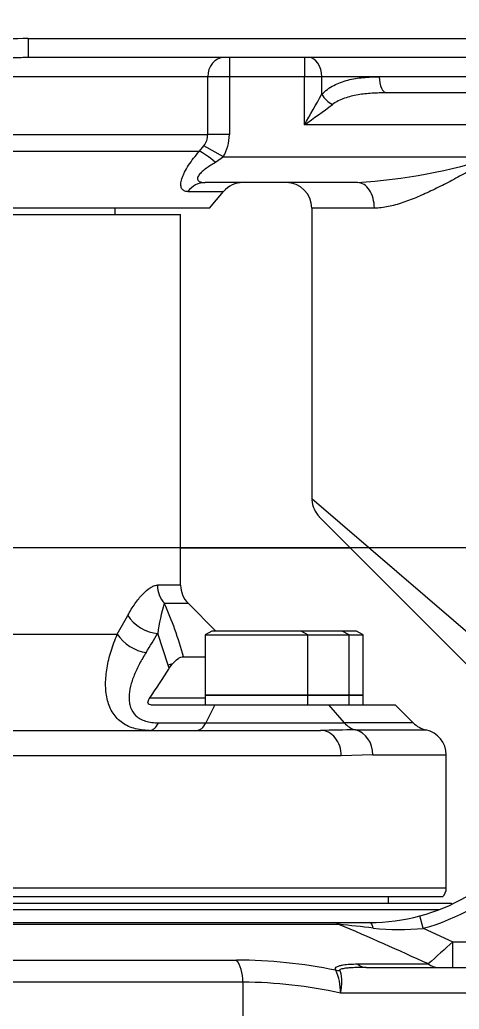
# Model space of a CAD drawing. Header units: millimetres. Extents: x 10462777 to 22643323, y 453826 to 1389191.
# Drawn here: x 11308347.1 to 11308416.8, y 583361.3 to 583518.1 of the extents above; entities that cross this region are included whole.
import ezdxf

# ---------------------------------------------------------------- set-up
doc = ezdxf.new("R2010")
doc.units = ezdxf.units.MM
doc.header["$LTSCALE"] = 200
doc.header["$MEASUREMENT"] = 0
doc.linetypes.add('CENTER2', pattern=[1.125, 0.75, -0.125, 0.125, -0.125])
doc.linetypes.add('PHANTOM', pattern=[2.5, 1.25, -0.25, 0.25, -0.25, 0.25, -0.25])
doc.layers.get('0').update_dxf_attribs({"linetype": 'CONTINUOUS'})
for name, color, linetype in [('$DDT_AUDIT_GENERATED_(1448)', 7, 'CONTINUOUS'), ('$DDT_AUDIT_GENERATED_(276)', 7, 'CONTINUOUS'), ('A290-7324-X516', 7, 'CONTINUOUS'), ('A290-7329-X501', 7, 'CONTINUOUS'), ('A290-7329-X511', 7, 'CONTINUOUS'), ('DV1_DEFAULT', 7, 'CONTINUOUS'), ('LIBRL_A6-BA-10X3', 7, 'CONTINUOUS'), ('LIBRL_A97L-0001-', 7, 'CONTINUOUS')]:
    doc.layers.add(name, color=color, linetype=linetype)
doc.layers.add('LAYOUT', color=8, linetype='CONTINUOUS', lineweight=25)

# ---------------------------------------------------------------- blocks, each defined once
blk = doc.blocks.new('r710ic')
at = {"layer": 'LAYOUT', "color": 3}
blk.add_circle((272041.37, 104232.63), 2050.12, dxfattribs=at)
blk = doc.blocks.new('A$C7DA30AB0')
at = {"layer": '$DDT_AUDIT_GENERATED_(1448)', "color": 7, "linetype": 'Continuous', "ltscale": 25.4}
blk.add_line((4688.16, 3025.99, 0), (4715.09, 3025.99, 0), dxfattribs=at)
at = {"layer": '$DDT_AUDIT_GENERATED_(276)', "color": 7, "linetype": 'Continuous', "ltscale": 25.4}
for p, q in [((4721.18, 2969.6, 0), (4721.18, 2970.61, 0)), ((4729.15, 2968.58, 0), (4555.17, 2968.58, 0)), ((4731.16, 2969.6, 0), (4555.76, 2969.6, 0)), ((4731.24, 2969.47, 0), (4731.16, 2969.6, 0))]:
    blk.add_line(p, q, dxfattribs=at)
at = {"layer": 'A290-7324-X516', "color": 7, "linetype": 'Continuous', "ltscale": 25.4}
blk.add_line((4677.8, 3078.82, 0), (4677.8, 3079.83, 0), dxfattribs=at)
at = {"layer": 'A290-7329-X501', "color": 7, "linetype": 'Continuous', "ltscale": 25.4}
for p, q in [((4643.46, 3078.82, 0), (4688.16, 3078.82, 0)), ((4688.16, 3020.05, 0), (4688.16, 3078.82, 0)), ((4688.16, 3020.05, 0), (4684.49, 3020.05, 0)), ((4685.58, 3017.18, 0), (4689.35, 3017.18, 0)), ((4693.75, 3012.78, 0), (4689.35, 3017.18, 0)), ((4686.18, 3007.37, 0), (4684.53, 3012.38, 0)), ((4651.41, 3012.27, 0), (4678.11, 3012.27, 0)), ((4688.65, 3008.71, 0), (4692.09, 3008.71, 0)), ((4686.37, 3006.87, 0), (4686.18, 3007.37, 0)), ((4686.37, 3006.87, 0), (4686.89, 3007.58, 0)), ((4692.09, 3002.11, 0), (4683.24, 3002.11, 0)), ((4683.43, 3001.09, 0), (4693.61, 3001.09, 0)), ((4693.61, 3001.09, 0), (4692.17, 2998.22, 0)), ((4693.61, 3001.09, 0), (4711.65, 3001.09, 0)), ((4711.65, 3001.09, 0), (4714.14, 2998.22, 0)), ((4711.65, 3001.09, 0), (4722.2, 3001.09, 0)), ((4725.07, 2998.22, 0), (4722.2, 3001.09, 0)), ((4684.67, 2998.22, 0), (4692.17, 2998.22, 0)), ((4692.17, 2998.22, 0), (4714.14, 2998.22, 0)), ((4725.07, 2998.22, 0), (4714.14, 2998.22, 0)), ((4652.23, 2997.03, 0), (4710.39, 2997.03, 0)), ((4715.9, 2997.12, 0), (4727.11, 2997.12, 0)), ((4713.67, 2992.97, 0), (4652.66, 2992.97, 0)), ((4718.69, 2993.14, 0), (4713.67, 2992.97, 0)), ((4718.69, 2993.14, 0), (4730.33, 2993.14, 0)), ((4730.33, 2972.05, 0), (4730.33, 2993.14, 0)), ((4582.24, 2972.05, 0), (4730.33, 2972.05, 0)), ((4729.73, 2970.61, 0), (4582.66, 2970.61, 0))]:
    blk.add_line(p, q, dxfattribs=at)
for centre, radius, start, end in [((4692.23, 3020.05, 0), 4.06, 180, 225), ((4712.4, 3008.79, 0), 28.1, 162.6305, 172.6478), ((4627.06, 2991.2, 0), 64.03, 15.8764, 23.9359), ((4727.95, 3001.09, 0), 4.06, 225, 258.0471), ((4747.15, 868.74, 0), 2128.6, 90.84115, 90.98961), ((4726.26, 2993.14, 0), 4.06, 0, 78.0471), ((4728.3, 2972.05, 0), 2.03, 314.9669, 0)]:
    blk.add_arc(centre, radius, start, end, dxfattribs=at)
for centre, major_axis, ratio, start_param, end_param in [((4688.22, 3020.05, 0), (0, 4.06), 0.91777, 1.570796, 2.356194), ((4643.46, 3020.05, 0), (36.94, 43.93), 0.573025, 5.00118, 5.062934), ((4683.09, 3015.26, 0), (-3.51, 2.05), 0.57605, 0.793564, 2.294803), ((4644.9, 3017.18, 0), (42.23, 42.23), 0.57735, 5.075786, 5.137539), ((4681.26, 3012.27, 0), (3.42, -2.19), 0.551654, 4.000946, 5.458705), ((4643.46, 3014.3, 0), (47.07, 47.07), 0.57735, 5.009764, 5.098764), ((4687.26, 3005.21, 0), (2.93, 0.85), 0.785723, 1.468521, 1.712562), ((4683.23, 3001.09, 0), (0, 4.06), 0.5, 3.141593, 3.926991), ((4690.74, 3001.09, 0), (0, 4.06), 0.5, 3.141593, 3.926991), ((4716.63, 3001.09, 0), (0, -4.06), 0.866025, 5.497787, 6.074569), ((4710.39, 2992.97, 0), (0, -4.06), 0.808227, 1.570796, 3.141593), ((4715.17, 2993.14, 0), (0, -4.06), 0.866025, 1.570796, 2.932976)]:
    blk.add_ellipse(centre, major_axis=major_axis, ratio=ratio, start_param=start_param, end_param=end_param, dxfattribs=at)
for points, knots in [([(4679.79, 3015.26, 0), (4680.15, 3015.93, 0), (4680.53, 3016.55, 0), (4681.31, 3017.67, 0), (4681.71, 3018.17, 0), (4682.53, 3019.03, 0), (4682.93, 3019.39, 0), (4683.53, 3019.77, 0), (4683.73, 3019.87, 0), (4684.12, 3020.01, 0), (4684.3, 3020.05, 0), (4684.49, 3020.05, 0)], [0, 0, 0, 0, 0.25, 0.25, 0.5, 0.5, 0.75, 0.75, 0.875, 0.875, 1, 1, 1, 1]), ([(4683.23, 2997.03, 0), (4682.33, 2997.03, 0), (4681.5, 2997.14, 0), (4680.36, 2997.48, 0), (4680, 2997.62, 0), (4679.32, 2997.96, 0), (4679.01, 2998.15, 0), (4678.44, 2998.59, 0), (4678.18, 2998.84, 0), (4677.7, 2999.38, 0), (4677.49, 2999.67, 0), (4677.12, 3000.29, 0), (4676.97, 3000.62, 0), (4676.7, 3001.31, 0), (4676.59, 3001.68, 0), (4676.34, 3002.8, 0), (4676.26, 3003.59, 0), (4676.27, 3004.82, 0), (4676.29, 3005.24, 0), (4676.37, 3006.1, 0), (4676.43, 3006.53, 0), (4676.65, 3007.83, 0), (4676.86, 3008.71, 0), (4677.4, 3010.48, 0), (4677.73, 3011.37, 0), (4678.11, 3012.27, 0)], [0, 0, 0, 0, 0.125, 0.125, 0.1875, 0.1875, 0.25, 0.25, 0.3125, 0.3125, 0.375, 0.375, 0.4375, 0.4375, 0.5, 0.5, 0.625, 0.625, 0.6875, 0.6875, 0.75, 0.75, 0.875, 0.875, 1, 1, 1, 1]), ([(4682.7, 3009.4, 0), (4682.32, 3008.8, 0), (4681.96, 3008.2, 0), (4681.33, 3007, 0), (4681.05, 3006.4, 0), (4680.57, 3005.21, 0), (4680.37, 3004.62, 0), (4680.08, 3003.44, 0), (4680, 3002.85, 0), (4679.98, 3002, 0), (4680, 3001.73, 0), (4680.07, 3001.19, 0), (4680.14, 3000.93, 0), (4680.4, 3000.18, 0), (4680.68, 2999.74, 0), (4681.48, 2998.98, 0), (4681.99, 2998.7, 0), (4682.91, 2998.41, 0), (4683.24, 2998.34, 0), (4683.93, 2998.24, 0), (4684.29, 2998.22, 0), (4684.67, 2998.22, 0)], [0, 0, 0, 0, 0.125, 0.125, 0.25, 0.25, 0.375, 0.375, 0.5, 0.5, 0.5625, 0.5625, 0.625, 0.625, 0.75, 0.75, 0.875, 0.875, 0.9375, 0.9375, 1, 1, 1, 1]), ([(4686.89, 3007.58, 0), (4687.16, 3007.91, 0), (4687.44, 3008.18, 0), (4687.88, 3008.48, 0), (4688.03, 3008.56, 0), (4688.34, 3008.68, 0), (4688.49, 3008.71, 0), (4688.65, 3008.71, 0)], [0, 0, 0, 0, 0.5, 0.5, 0.75, 0.75, 1, 1, 1, 1]), ([(4683.43, 3001.09, 0), (4683.29, 3001.09, 0), (4683.17, 3001.13, 0), (4683.03, 3001.27, 0), (4682.99, 3001.36, 0), (4682.99, 3001.56, 0), (4683.01, 3001.67, 0), (4683.1, 3001.89, 0), (4683.16, 3002, 0), (4683.24, 3002.11, 0)], [0, 0, 0, 0, 0.25, 0.25, 0.5, 0.5, 0.75, 0.75, 1, 1, 1, 1])]:
    blk.add_open_spline(points, degree=3, knots=knots, dxfattribs=at)
at = {"layer": 'A290-7329-X511', "color": 7, "linetype": 'Continuous', "ltscale": 25.4}
for p, q in [((4663.98, 3106.76, 0), (4738.7, 3106.76, 0)), ((4663.98, 3106.76, 0), (4663.98, 3103.71, 0)), ((4738.7, 3103.71, 0), (4663.98, 3103.71, 0)), ((4695.91, 3103.71, 0), (4695.91, 3100.66, 0)), ((4707.81, 3103.71, 0), (4707.81, 3100.66, 0)), ((4692.47, 3100.66, 0), (4650.92, 3100.66, 0)), ((4695.91, 3100.66, 0), (4692.47, 3100.66, 0)), ((4692.47, 3091.49, 0), (4692.47, 3100.66, 0)), ((4707.81, 3100.66, 0), (4695.91, 3100.66, 0)), ((4695.91, 3100.66, 0), (4695.91, 3091.49, 0)), ((4710.55, 3100.66, 0), (4707.81, 3100.66, 0)), ((4707.81, 3093.04, 0), (4707.81, 3100.66, 0)), ((4719.69, 3100.66, 0), (4710.55, 3100.66, 0)), ((4710.55, 3100.66, 0), (4710.55, 3097.87, 0)), ((4737.95, 3100.66, 0), (4719.69, 3100.66, 0)), ((4737.95, 3098.12, 0), (4720.83, 3098.12, 0)), ((4741, 3093.04, 0), (4707.81, 3093.04, 0)), ((4585.55, 3091.49, 0), (4692.47, 3091.49, 0)), ((4695.91, 3091.49, 0), (4692.47, 3091.49, 0)), ((4691.14, 3088.86, 0), (4691.87, 3089.73, 0)), ((4694.95, 3087.96, 0), (4691.87, 3089.73, 0)), ((4586.52, 3088.86, 0), (4691.14, 3088.86, 0)), ((4694.95, 3087.96, 0), (4693.73, 3087.09, 0)), ((4694.95, 3087.96, 0), (4737.95, 3087.96, 0)), ((4716.25, 3083.9, 0), (4692.07, 3083.9, 0)), ((4689.31, 3082.47, 0), (4694.97, 3082.47, 0)), ((4692.74, 3079.83, 0), (4694.97, 3082.47, 0)), ((4692.74, 3079.83, 0), (4594.18, 3079.83, 0)), ((4718.92, 3079.83, 0), (4708.99, 3079.83, 0)), ((4708.99, 3079.83, 0), (4708.99, 3033.77, 0)), ((4737.95, 3008.87, 0), (4708.99, 3033.77, 0)), ((4735.07, 3006, 0), (4710.18, 3030.89, 0)), ((4726.68, 2965.64, 0), (4726.15, 2967.6, 0)), ((4713.3, 2966.27, 0), (4593.8, 2966.27, 0)), ((4594.51, 2966.55, 0), (4712.56, 2966.55, 0)), ((4712.56, 2966.55, 0), (4718.21, 2966.55, 0)), ((4726.68, 2965.64, 0), (4731.39, 2963.5, 0)), ((4731.39, 2959.44, 0), (4731.39, 2963.5, 0)), ((4731.39, 2963.5, 0), (4739.69, 2963.5, 0)), ((4596.18, 2960.61, 0), (4697.05, 2960.61, 0)), ((4716.22, 2959.99, 0), (4727.48, 2959.99, 0)), ((4717.61, 2959.44, 0), (4739.69, 2959.44, 0)), ((4698.06, 2957.1, 0), (4596.57, 2957.1, 0)), ((4698.06, 2957.1, 0), (4698.06, 2937.59, 0)), ((4740.05, 2955.37, 0), (4713.52, 2955.37, 0))]:
    blk.add_line(p, q, dxfattribs=at)
for centre, radius, start, end in [((4668.83, 2927.54, 0), 179.28, 91.5525, 95.7351), ((4669.67, 2728.6, 0), 375.16, 91.0377, 92.8344), ((4669.67, 2728.6, 0), 375.16, 90.8692, 91.0377), ((4388.41, 3277.41, 0), 368.79, 330.0052, 330.8679), ((4517.13, 3361.38, 0), 329.19, 305.3984, 306.3547), ((4689.46, 3091.53, 0), 3.01, 323.3161, 359.297), ((4688.8, 3091.52, 0), 7.1, 329.9744, 359.7688), ((4709.96, 3177.44, 0), 93.76, 273.8494, 287.3697), ((4698.07, 3079.83, 0), 4.06, 90, 139.6355), ((4704.93, 3079.83, 0), 4.06, 0, 90), ((4713.06, 3033.77, 0), 4.06, 182.4621, 225), ((4718.21, 2997.03, 0), 30.48, 285.1002, 315), ((4718.21, 2997.03, 0), 32.51, 285.1002, 315), ((4718.21, 2997.03, 0), 30.48, 270, 285.1002), ((4426.76, 307.62, 0), 2674.05, 83.73178, 83.84858), ((4497.79, 2460.65, 0), 549.63, 65.2981, 66.9148), ((4722.9, 3002.27, 0), 36.83, 263.483, 275.8991), ((6244.92, 1270.73, 0), 2270.74, 131.80024, 131.93295), ((4696.51, 2877.58, 0), 83.03, 78.7044, 89.6315), ((4706.07, 2955.75, 0), 7.46, 357.0992, 25.8887), ((4697.55, 2882.62, 0), 74.49, 77.6219, 89.6069)]:
    blk.add_arc(centre, radius, start, end, dxfattribs=at)
for centre, major_axis, ratio, start_param, end_param in [((4695.05, 3100.66, 0), (0, 3.05), 0.846249, 0, 1.570796), ((4708.5, 3100.66, 0), (0, 3.05), 0.674104, 4.712389, 6.283185), ((4720.83, 3100.66, 0), (0, 2.54), 0.449395, 1.570796, 3.141593), ((4712.27, 3097.87, 0), (-1.89, 1.7), 0.520585, 1.045363, 2.008041), ((4693.73, 3086.22, 0), (-3.06, 2.67), 0.162782, 4.853432, 5.847226), ((4692.07, 3079.83, 0), (0, 4.06), 0.890074, 0, 0.866302), ((4716.25, 3079.83, 0), (0, -4.06), 0.657051, 1.570796, 3.141593), ((4712.56, 2964.52, 0), (0, -2.03), 0.72, 2.613518, 3.141593), ((4718.21, 2964.52, 0), (0, -2.03), 0.303172, 2.181676, 3.141593), ((4696.02, 2957.1, 0), (0, 4.06), 0.50223, 4.712389, 5.755111), ((4714.07, 2962.52, 0), (-3.55, -1.98), 0.837767, 0.795407, 0.961796), ((4717.61, 2963.5, 0), (0, -4.06), 0.675225, 5.755111, 6.283185), ((4729.07, 2963.5, 0), (0, -4.06), 0.779634, 5.755111, 6.283185)]:
    blk.add_ellipse(centre, major_axis=major_axis, ratio=ratio, start_param=start_param, end_param=end_param, dxfattribs=at)
for points, knots in [([(4710.55, 3097.87, 0), (4711.13, 3098.47, 0), (4711.77, 3098.93, 0), (4712.83, 3099.48, 0), (4713.19, 3099.64, 0), (4713.94, 3099.92, 0), (4714.32, 3100.04, 0), (4715.49, 3100.34, 0), (4716.29, 3100.47, 0), (4717.96, 3100.63, 0), (4718.81, 3100.66, 0), (4719.69, 3100.66, 0)], [0, 0, 0, 0, 0.25, 0.25, 0.375, 0.375, 0.5, 0.5, 0.75, 0.75, 1, 1, 1, 1]), ([(4720.83, 3098.12, 0), (4720.06, 3098.12, 0), (4719.29, 3098.1, 0), (4717.79, 3098, 0), (4717.05, 3097.93, 0), (4715.96, 3097.74, 0), (4715.6, 3097.66, 0), (4714.88, 3097.49, 0), (4714.53, 3097.38, 0), (4713.85, 3097.14, 0), (4713.52, 3097, 0), (4712.87, 3096.67, 0), (4712.56, 3096.48, 0), (4712.27, 3096.26, 0)], [0, 0, 0, 0, 0.25, 0.25, 0.5, 0.5, 0.625, 0.625, 0.75, 0.75, 0.875, 0.875, 1, 1, 1, 1]), ([(4689.31, 3082.47, 0), (4689.09, 3082.47, 0), (4688.89, 3082.51, 0), (4688.64, 3082.63, 0), (4688.57, 3082.69, 0), (4688.43, 3082.82, 0), (4688.38, 3082.89, 0), (4688.29, 3083.06, 0), (4688.26, 3083.16, 0), (4688.21, 3083.38, 0), (4688.2, 3083.5, 0), (4688.21, 3083.89, 0), (4688.27, 3084.19, 0), (4688.42, 3084.67, 0), (4688.48, 3084.84, 0), (4688.63, 3085.19, 0), (4688.71, 3085.36, 0), (4688.98, 3085.9, 0), (4689.2, 3086.27, 0), (4689.68, 3087.01, 0), (4689.95, 3087.38, 0), (4690.52, 3088.12, 0), (4690.82, 3088.49, 0), (4691.14, 3088.86, 0)], [0, 0, 0, 0, 0.125, 0.125, 0.1875, 0.1875, 0.25, 0.25, 0.3125, 0.3125, 0.375, 0.375, 0.5, 0.5, 0.5625, 0.5625, 0.625, 0.625, 0.75, 0.75, 0.875, 0.875, 1, 1, 1, 1]), ([(4737.95, 3087.96, 0), (4737.74, 3087.85, 0), (4737.54, 3087.73, 0), (4737.13, 3087.5, 0), (4736.92, 3087.38, 0), (4736.31, 3087.04, 0), (4735.9, 3086.81, 0), (4734.68, 3086.12, 0), (4733.87, 3085.67, 0), (4732.25, 3084.78, 0), (4731.43, 3084.35, 0), (4730.21, 3083.71, 0), (4729.81, 3083.5, 0), (4729, 3083.1, 0), (4728.59, 3082.9, 0), (4727.39, 3082.32, 0), (4726.59, 3081.95, 0), (4725.01, 3081.28, 0), (4724.22, 3080.98, 0), (4723.05, 3080.59, 0), (4722.65, 3080.46, 0), (4721.88, 3080.25, 0), (4721.5, 3080.16, 0), (4720.37, 3079.93, 0), (4719.64, 3079.83, 0), (4718.92, 3079.83, 0)], [0, 0, 0, 0, 0.03125, 0.03125, 0.0625, 0.0625, 0.125, 0.125, 0.25, 0.25, 0.375, 0.375, 0.4375, 0.4375, 0.5, 0.5, 0.625, 0.625, 0.75, 0.75, 0.8125, 0.8125, 0.875, 0.875, 1, 1, 1, 1]), ([(4693.73, 3087.09, 0), (4693.21, 3086.8, 0), (4692.72, 3086.49, 0), (4692.02, 3085.99, 0), (4691.8, 3085.81, 0), (4691.4, 3085.45, 0), (4691.21, 3085.26, 0), (4691.01, 3084.98, 0), (4690.96, 3084.89, 0), (4690.88, 3084.71, 0), (4690.85, 3084.62, 0), (4690.84, 3084.46, 0), (4690.86, 3084.38, 0), (4690.91, 3084.25, 0), (4690.96, 3084.2, 0), (4691.13, 3084.05, 0), (4691.29, 3083.99, 0), (4691.65, 3083.91, 0), (4691.85, 3083.9, 0), (4692.07, 3083.9, 0)], [0, 0, 0, 0, 0.25, 0.25, 0.375, 0.375, 0.5, 0.5, 0.5625, 0.5625, 0.625, 0.625, 0.6875, 0.6875, 0.75, 0.75, 0.875, 0.875, 1, 1, 1, 1]), ([(4712.78, 2959.01, 0), (4712.74, 2959.08, 0), (4712.72, 2959.14, 0), (4712.72, 2959.25, 0), (4712.74, 2959.3, 0), (4712.82, 2959.44, 0), (4712.92, 2959.52, 0), (4713.17, 2959.64, 0), (4713.31, 2959.69, 0), (4713.61, 2959.78, 0), (4713.78, 2959.81, 0), (4714.29, 2959.9, 0), (4714.66, 2959.93, 0), (4715.42, 2959.98, 0), (4715.82, 2959.99, 0), (4716.22, 2959.99, 0)], [0, 0, 0, 0, 0.0625, 0.0625, 0.125, 0.125, 0.25, 0.25, 0.375, 0.375, 0.5, 0.5, 0.75, 0.75, 1, 1, 1, 1]), ([(4716.43, 2959.43, 0), (4716.3, 2959.42, 0), (4716.18, 2959.42, 0), (4716.05, 2959.41, 0), (4715.7, 2959.4, 0), (4715.36, 2959.39, 0), (4715.03, 2959.36, 0), (4714.8, 2959.35, 0), (4714.58, 2959.33, 0), (4714.36, 2959.3, 0), (4714.22, 2959.28, 0), (4714.07, 2959.26, 0), (4713.94, 2959.23, 0), (4713.82, 2959.21, 0), (4713.7, 2959.18, 0), (4713.6, 2959.15, 0), (4713.55, 2959.13, 0), (4713.5, 2959.11, 0), (4713.46, 2959.08, 0), (4713.43, 2959.06, 0), (4713.41, 2959.04, 0), (4713.4, 2959.02, 0), (4713.4, 2959, 0), (4713.39, 2958.98, 0), (4713.4, 2958.96, 0), (4713.4, 2958.95, 0), (4713.4, 2958.95, 0), (4713.41, 2958.95, 0)], [0.2461237, 0.2461237, 0.2461237, 0.2461237, 0.326102, 0.326102, 0.326102, 0.5472904, 0.5472904, 0.5472904, 0.6973837, 0.6973837, 0.6973837, 0.7996325, 0.7996325, 0.7996325, 0.8904785, 0.8904785, 0.8904785, 0.9397736, 0.9397736, 0.9397736, 0.9722964, 0.9722964, 0.9722964, 0.9956267, 0.9956267, 0.9956267, 1, 1, 1, 1]), ([(4713.41, 2958.95, 0), (4713.49, 2958.77, 0), (4713.56, 2958.55, 0), (4713.63, 2958.17, 0), (4713.65, 2958.04, 0), (4713.68, 2957.75, 0), (4713.69, 2957.6, 0), (4713.7, 2957.13, 0), (4713.69, 2956.79, 0), (4713.65, 2956.27, 0), (4713.63, 2956.1, 0), (4713.58, 2955.74, 0), (4713.55, 2955.55, 0), (4713.52, 2955.37, 0)], [0, 0, 0, 0, 0.25, 0.25, 0.375, 0.375, 0.5, 0.5, 0.75, 0.75, 0.875, 0.875, 1, 1, 1, 1])]:
    blk.add_open_spline(points, degree=3, knots=knots, dxfattribs=at)
blk.add_open_spline([(4717.61, 2959.44, 0), (4717.21, 2959.44, 0), (4716.82, 2959.43, 0), (4716.43, 2959.43, 0)], degree=3, dxfattribs=at)
at = {"layer": 'DV1_DEFAULT', "color": 1, "linetype": 'CENTER2', "ltscale": 7}
for p, q in [((5992.89, 3025.99, 0), (0, 3025.99, 0)), ((59.09, 3025.99, 0), (6051.98, 3025.99, 0))]:
    blk.add_line(p, q, dxfattribs=at)
at = {"layer": 'LAYOUT', "color": 6, "linetype": 'PHANTOM'}
blk.add_circle((3030.45, 3025.99, 0), 2693.02, dxfattribs=at)
at = {"layer": 'LIBRL_A6-BA-10X3', "color": 7, "linetype": 'Continuous', "ltscale": 25.4}
for p, q in [((4693.14, 3012.78, 0), (4692.09, 3012.17, 0)), ((4707.29, 3012.78, 0), (4693.14, 3012.78, 0)), ((4713.83, 3012.78, 0), (4707.29, 3012.78, 0)), ((4708.34, 3012.17, 0), (4707.29, 3012.78, 0)), ((4716.06, 3012.78, 0), (4713.83, 3012.78, 0)), ((4714.89, 3012.17, 0), (4713.83, 3012.78, 0)), ((4717.12, 3012.17, 0), (4716.06, 3012.78, 0)), ((4692.09, 3012.17, 0), (4692.09, 3002.62, 0)), ((4692.09, 3012.17, 0), (4708.34, 3012.17, 0)), ((4708.34, 3012.17, 0), (4714.89, 3012.17, 0)), ((4708.34, 3002.62, 0), (4708.34, 3012.17, 0)), ((4714.89, 3012.17, 0), (4717.12, 3012.17, 0)), ((4714.89, 3002.62, 0), (4714.89, 3012.17, 0)), ((4717.12, 3002.62, 0), (4717.12, 3012.17, 0)), ((4692.09, 3002.62, 0), (4708.34, 3002.62, 0)), ((4708.34, 3002.62, 0), (4714.89, 3002.62, 0)), ((4714.89, 3002.62, 0), (4717.12, 3002.62, 0))]:
    blk.add_line(p, q, dxfattribs=at)
at = {"layer": 'LIBRL_A97L-0001-', "color": 7, "linetype": 'Continuous', "ltscale": 25.4}
for p, q in [((4692.09, 3002.62, 0), (4692.09, 3001.09, 0)), ((4708.34, 3002.62, 0), (4692.09, 3002.62, 0)), ((4714.89, 3002.62, 0), (4708.34, 3002.62, 0)), ((4708.34, 3001.09, 0), (4708.34, 3002.62, 0)), ((4717.12, 3002.62, 0), (4714.89, 3002.62, 0)), ((4714.89, 3001.09, 0), (4714.89, 3002.62, 0)), ((4717.12, 3001.09, 0), (4717.12, 3002.62, 0))]:
    blk.add_line(p, q, dxfattribs=at)

msp = doc.modelspace()

# ---------------------------------------------------------------- block references
at = {"ltscale": 10}
msp.add_blockref('A$C7DA30AB0', (11303684.4077, 580408.4363, 0), dxfattribs=at)
at = {"layer": 'LAYOUT', "color": 2, "rotation": 270}
msp.add_blockref('r710ic', (11204875.24796, 856316.46559, 0), dxfattribs=at)

doc.saveas('drawing.dxf')
